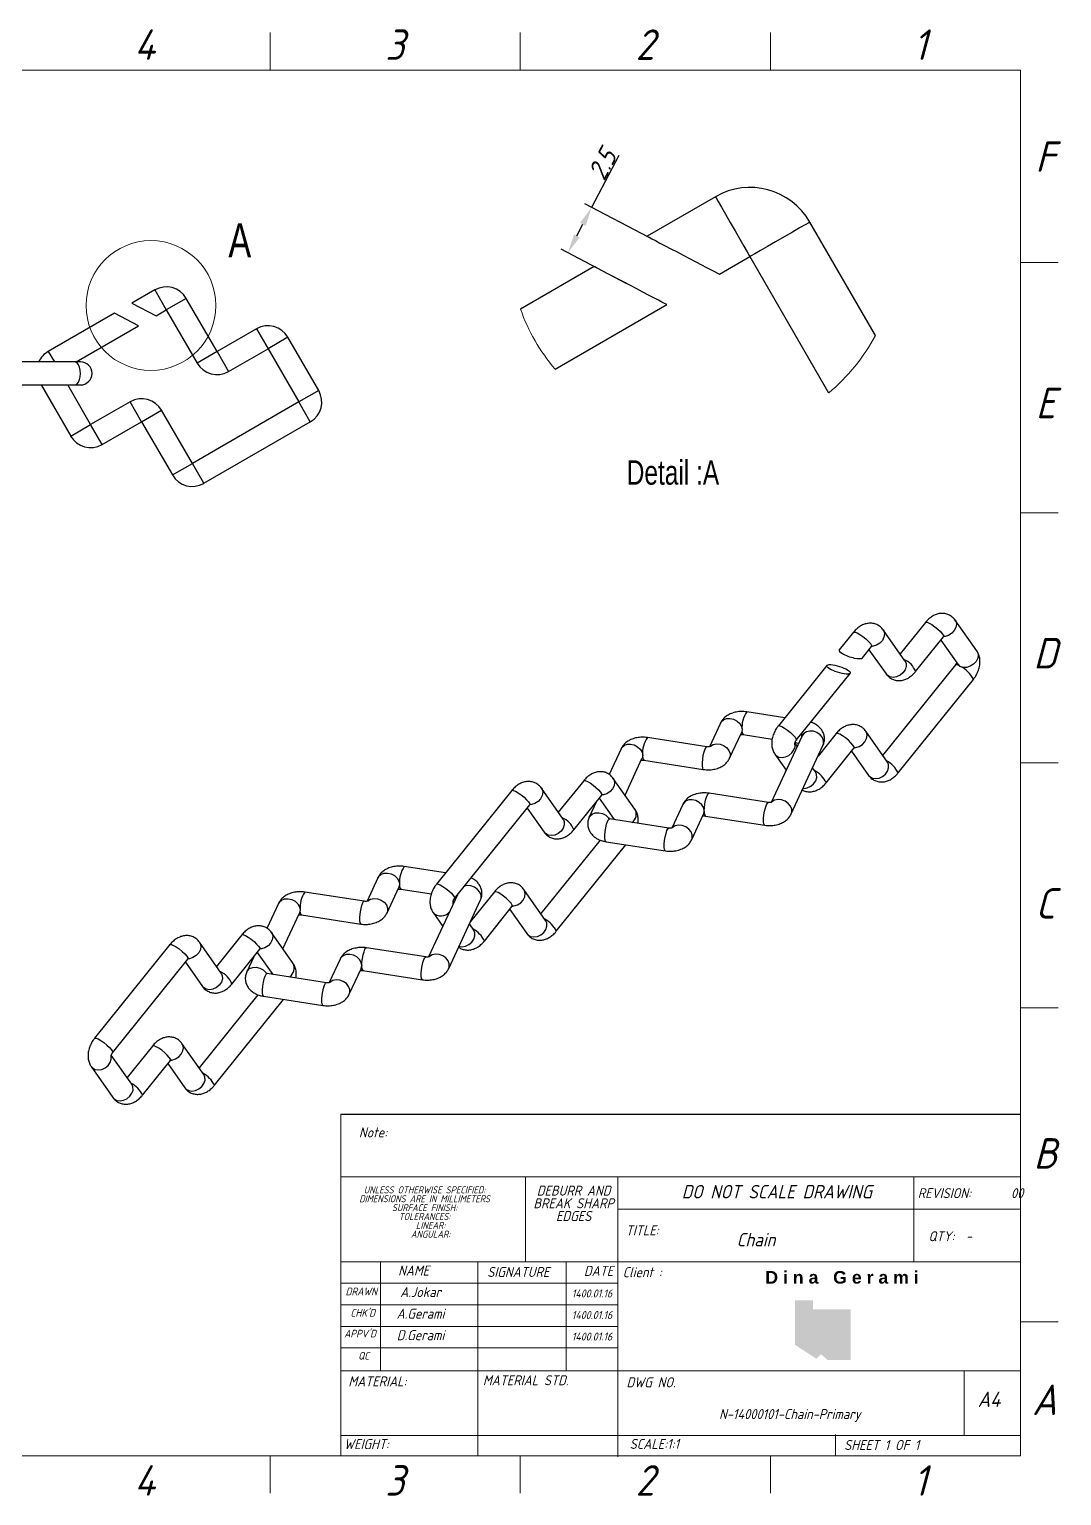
# Model space of a CAD drawing. Header units: millimetres. Extents: x 1442 to 1712, y 284 to 475.
# Drawn here: x 1578 to 1712.4, y 284 to 474.9 of the extents above; entities that cross this region are included whole.
import ezdxf

# ---------------------------------------------------------------- set-up
doc = ezdxf.new("R2010")
doc.units = ezdxf.units.MM
doc.header["$PDSIZE"] = -1
doc.layers.add('title', color=7, linetype='Continuous', lineweight=15)
doc.styles.add('Annotative', font='arial.ttf')
doc.styles.add('Geniso', font='geniso.shx', dxfattribs={"oblique": 15})
doc.styles.add('SLDTEXTSTYLE0', font='TXT', dxfattribs={"width": 0.75})
doc.dimstyles.new('Scale 2b1', dxfattribs={"dimtxt": 2.5, "dimasz": 2.5, "dimexe": 1, "dimexo": 1, "dimgap": 0.1, "dimtad": 1, "dimdec": 0, "dimlfac": 0.5, "dimzin": 0, "dimtxsty": 'Geniso', "dimcen": 2.5, "dimclrd": 1, "dimclre": 1, "dimclrt": 256, "dimadec": 0, "dimazin": 0, "dimtfac": 1, "dimtdec": 0, "dimtmove": 0, "dimatfit": 3, "dimfxl": 1, "dimtzin": 0, "dimlwd": -1, "dimlwe": -1, "dimarcsym": 0})

# ---------------------------------------------------------------- blocks, each defined once
blk = doc.blocks.new('*D17')
at = {"color": 1, "transparency": 16777216}
for p, q in [((1651.26, 451.71), (1654.82, 458.51)), ((1658.67, 447.83), (1650.38, 452.18)), ((1649.32, 447.99), (1650.1, 449.5)), ((1655.83, 441.76), (1647.27, 446.24))]:
    blk.add_line(p, q, dxfattribs=at)
for points in [[(1649.73, 449.69), (1650.47, 449.3), (1651.26, 451.71)], [(1648.95, 448.19), (1649.69, 447.8), (1648.16, 445.78)]]:
    blk.add_solid(points, dxfattribs=at)
at = {"layer": 'Defpoints', "color": 0, "transparency": 16777216}
for p in [(1659.56, 447.37), (1648.16, 445.78), (1656.72, 441.3)]:
    blk.add_point(p, dxfattribs=at)
at = {"transparency": 16777216, "insert": (1652.65, 457.28), "char_height": 2.5, "attachment_point": 5, "rotation": 62.3666, "style": 'Geniso'}
blk.add_mtext('2.5', dxfattribs=at)

msp = doc.modelspace()

# ---------------------------------------------------------------- hatches: boundary and pattern name
at = {"lineweight": 18}
h = msp.add_hatch(color=256, dxfattribs=at)
h.dxf.hatch_style = 1
h.paths.add_polyline_path([(1684.96, 308.22), (1680.05, 308.22), (1680.05, 309.41), (1677.72, 309.41), (1677.72, 303.6), (1680.5, 301.79), (1681.1, 302.39), (1681.96, 301.63), (1684.96, 301.63)])

# ---------------------------------------------------------------- linework, layer by layer
for p, q in [((1609.38, 469.58), (1609.38, 474.47)), ((1641.94, 469.58), (1641.94, 474.47)), ((1674.51, 469.58), (1674.51, 474.47)), ((1446.54, 469.58), (1707.08, 469.58)), ((1707.08, 469.58), (1707.08, 289.16)), ((1707.08, 444.51), (1711.96, 444.51)), ((1707.08, 411.94), (1711.96, 411.94)), ((1711.96, 379.37), (1707.08, 379.37)), ((1707.08, 379.37), (1711.96, 379.37)), ((1707.08, 347.47), (1711.96, 347.47)), ((1618.61, 333.65), (1618.61, 325.49)), ((1618.61, 325.49), (1707.08, 325.49)), ((1618.61, 325.49), (1618.61, 289.16)), ((1642.65, 325.49), (1642.65, 314.43)), ((1654.67, 325.49), (1654.67, 289)), ((1693.17, 314.43), (1693.17, 325.49)), ((1707.08, 321.28), (1654.67, 321.28)), ((1707.08, 314.43), (1618.61, 314.43)), ((1623.76, 314.43), (1623.76, 300.23)), ((1636.44, 314.43), (1636.44, 289.16)), ((1647.93, 314.43), (1647.93, 300.23)), ((1654.67, 289.16), (1654.67, 314.43)), ((1654.67, 311.62), (1618.61, 311.62)), ((1654.67, 308.81), (1618.61, 308.81)), ((1654.67, 306), (1618.61, 306)), ((1707.08, 306.59), (1711.96, 306.59)), ((1654.67, 303.2), (1618.61, 303.2)), ((1625.48, 300.23), (1618.61, 300.23)), ((1625.48, 300.23), (1707.08, 300.23)), ((1699.72, 291.8), (1699.72, 300.23)), ((1618.61, 291.8), (1707.08, 291.8)), ((1682.98, 289.16), (1682.98, 291.93)), ((1707.08, 289.16), (1446.54, 289.16)), ((1609.38, 289.16), (1609.38, 284.28)), ((1641.94, 289.16), (1641.94, 284.28)), ((1674.51, 289.16), (1674.51, 284.28))]:
    msp.add_line(p, q, dxfattribs=at)
at = {"color": 7, "linetype": 'Continuous', "lineweight": 25}
for p, q in [((1667.36, 453.09), (1658.46, 447.95)), ((1688.19, 435.01), (1679.66, 449.79)), ((1667.9, 443), (1671.86, 445.29)), ((1671.86, 445.29), (1682.1, 427.55)), ((1651.59, 443.98), (1641.98, 438.44)), ((1594.38, 440.95), (1591.41, 439.23)), ((1591.41, 439.23), (1594.56, 437.59)), ((1602.48, 432.92), (1598.48, 439.85)), ((1589.12, 437.91), (1580.52, 432.95)), ((1592.27, 436.26), (1589.12, 437.91)), ((1594.56, 437.59), (1595.88, 438.35)), ((1595.88, 438.35), (1599.88, 431.42)), ((1646.48, 430.64), (1661.03, 439.04)), ((1584.15, 431.58), (1592.27, 436.26)), ((1607.62, 435.89), (1602.48, 432.92)), ((1615.72, 427.86), (1611.72, 434.79)), ((1583.96, 431.58), (1570.11, 431.58)), ((1584.71, 431.58), (1583.96, 431.58)), ((1603.98, 430.32), (1609.12, 433.29)), ((1609.12, 433.29), (1613.12, 426.36)), ((1570.11, 428.58), (1583.96, 428.58)), ((1579.58, 428.58), (1583.43, 421.92)), ((1586.02, 423.42), (1583.05, 428.58)), ((1583.96, 428.58), (1584.71, 428.58)), ((1591.17, 426.39), (1586.02, 423.42)), ((1613.12, 426.36), (1599.27, 418.36)), ((1599.27, 418.36), (1595.27, 425.29)), ((1587.52, 420.82), (1592.67, 423.79)), ((1592.67, 423.79), (1596.67, 416.86)), ((1600.77, 415.77), (1614.62, 423.77)), ((1694.71, 397.66), (1691.4, 393.55)), ((1701.38, 393.95), (1698.56, 397.97)), ((1685.35, 396.39), (1683.49, 394.07)), ((1692.02, 392.67), (1689.19, 396.7)), ((1693.41, 391.26), (1697.05, 395.78)), ((1696.72, 395.37), (1698.93, 392.22)), ((1686.51, 393.05), (1687.68, 394.51)), ((1687.35, 394.09), (1689.57, 390.95)), ((1681.87, 392.06), (1675.55, 384.2)), ((1698.6, 392.13), (1689.13, 380.35)), ((1677.89, 382.32), (1684.89, 391.03)), ((1691.14, 378.06), (1700.94, 390.25)), ((1676.39, 385.25), (1671.44, 386.01)), ((1668.02, 384.55), (1666.59, 381.48)), ((1666.23, 381.48), (1658.5, 382.67)), ((1669.2, 379.97), (1670.74, 383.29)), ((1670.98, 383.05), (1674.76, 382.46)), ((1678.64, 382.91), (1674.62, 374.23)), ((1678.02, 381.56), (1677.71, 382)), ((1677.72, 382.01), (1678.19, 381.93)), ((1683.07, 383.19), (1680.72, 380.26)), ((1689.75, 379.48), (1686.92, 383.5)), ((1655.08, 381.21), (1653.53, 377.87)), ((1655.59, 375.19), (1657.8, 379.94)), ((1675.1, 380.5), (1676.56, 378.42)), ((1677.22, 372.72), (1681.36, 381.64)), ((1681.78, 376.78), (1685.41, 381.31)), ((1685.08, 380.9), (1687.29, 377.75)), ((1658.05, 379.71), (1665.77, 378.51)), ((1680.38, 378.2), (1680.01, 378.73)), ((1650.22, 377.05), (1646.91, 372.94)), ((1656.89, 373.34), (1654.07, 377.36)), ((1640.86, 375.78), (1631.06, 363.59)), ((1647.53, 372.06), (1644.7, 376.09)), ((1648.92, 370.65), (1652.56, 375.17)), ((1651.89, 374.34), (1650.94, 372.29)), ((1652.23, 374.76), (1654.18, 371.98)), ((1674.25, 374.22), (1666.53, 375.42)), ((1633.4, 361.71), (1643.2, 373.9)), ((1642.86, 373.49), (1645.08, 370.34)), ((1663.1, 373.96), (1661.68, 370.89)), ((1664.28, 369.38), (1665.82, 372.69)), ((1666.07, 372.45), (1673.79, 371.26)), ((1661.31, 370.88), (1653.59, 372.08)), ((1654.11, 372), (1654.13, 372.05)), ((1652.34, 369.32), (1644.64, 359.74)), ((1646.65, 357.45), (1655.7, 368.71)), ((1653.13, 369.11), (1660.86, 367.92)), ((1632.24, 365.05), (1626.86, 365.89)), ((1623.43, 364.42), (1622.01, 361.36)), ((1624.61, 359.85), (1626.15, 363.16)), ((1626.4, 362.92), (1630.38, 362.31)), ((1645.26, 358.87), (1642.43, 362.89)), ((1610.49, 361.08), (1608.98, 357.83)), ((1621.65, 361.35), (1613.92, 362.54)), ((1633.78, 362.18), (1630.03, 354.11)), ((1632.64, 352.6), (1636.78, 361.52)), ((1633.34, 361.23), (1633.22, 361.39)), ((1633.49, 361.83), (1633.6, 361.81)), ((1638.59, 362.58), (1635.47, 358.71)), ((1611.05, 355.17), (1613.21, 359.82)), ((1613.46, 359.58), (1621.19, 358.38)), ((1630.61, 359.89), (1631.88, 358.09)), ((1637.29, 356.17), (1640.92, 360.7)), ((1640.59, 360.29), (1642.81, 357.14)), ((1612.39, 353.27), (1609.56, 357.3)), ((1635.9, 357.59), (1635.33, 358.4)), ((1596.35, 355.71), (1586.55, 343.52)), ((1603.02, 352), (1600.19, 356.02)), ((1605.71, 356.99), (1602.41, 352.87)), ((1629.67, 354.1), (1621.94, 355.29)), ((1588.89, 341.64), (1598.69, 353.83)), ((1598.36, 353.42), (1600.57, 350.27)), ((1604.41, 350.58), (1608.05, 355.11)), ((1607.26, 354.13), (1606.35, 352.16)), ((1607.72, 354.7), (1609.73, 351.84)), ((1618.51, 353.83), (1617.09, 350.76)), ((1616.73, 350.75), (1609, 351.95)), ((1609.52, 351.87), (1609.6, 352.03)), ((1619.7, 349.25), (1621.23, 352.57)), ((1621.48, 352.33), (1629.21, 351.13)), ((1607.78, 349.19), (1600.14, 339.68)), ((1602.14, 337.39), (1611.14, 348.58)), ((1608.54, 348.99), (1616.27, 347.79)), ((1594.08, 342.51), (1590.77, 338.4)), ((1600.75, 338.8), (1597.92, 342.82)), ((1591.39, 337.52), (1588.72, 341.32)), ((1592.78, 336.11), (1596.42, 340.63)), ((1596.09, 340.22), (1598.3, 337.07)), ((1586.11, 339.82), (1588.93, 335.8))]:
    msp.add_line(p, q, dxfattribs=at)
at = {"color": 8, "linetype": 'Continuous', "lineweight": 25}
for p, q in [((1594.38, 440.95), (1595.88, 438.35)), ((1598.48, 439.85), (1595.88, 438.35)), ((1607.62, 435.89), (1609.12, 433.29)), ((1611.72, 434.79), (1609.12, 433.29)), ((1580.52, 432.95), (1581.32, 431.58)), ((1602.48, 432.92), (1599.88, 431.42)), ((1602.48, 432.92), (1603.98, 430.32)), ((1615.72, 427.86), (1613.12, 426.36)), ((1592.67, 423.79), (1591.17, 426.39)), ((1614.62, 423.77), (1613.12, 426.36)), ((1592.67, 423.79), (1595.27, 425.29)), ((1583.43, 421.92), (1586.02, 423.42)), ((1587.52, 420.82), (1586.02, 423.42)), ((1596.67, 416.86), (1599.27, 418.36)), ((1600.77, 415.77), (1599.27, 418.36))]:
    msp.add_line(p, q, dxfattribs=at)
msp.add_line((1618.61, 333.65), (1707.08, 333.65))
at = {"color": 8, "linetype": 'Continuous', "lineweight": 25, "flags": 128}
for points in [[(1667.36, 453.09), (1667.45, 452.93), (1667.72, 452.47), (1668.14, 451.74), (1668.68, 450.81), (1669.29, 449.75), (1669.93, 448.64), (1670.55, 447.57), (1671.08, 446.64), (1671.5, 445.91), (1671.77, 445.45), (1671.86, 445.29), (1671.86, 445.29)], [(1679.66, 449.79), (1679.5, 449.7), (1679.04, 449.44), (1678.31, 449.02), (1677.38, 448.48), (1676.31, 447.86), (1675.2, 447.22), (1674.14, 446.61), (1673.21, 446.07), (1672.48, 445.65), (1672.02, 445.38), (1671.86, 445.29)], [(1583.96, 428.58), (1584.07, 428.59), (1584.28, 428.71), (1584.46, 428.94), (1584.6, 429.27), (1584.68, 429.65), (1584.71, 430.08), (1584.68, 430.5), (1584.6, 430.89), (1584.46, 431.21), (1584.28, 431.44), (1584.07, 431.56), (1583.96, 431.58)], [(1694.71, 397.66), (1694.74, 397.68), (1694.91, 397.68), (1695.18, 397.57), (1695.53, 397.37), (1695.92, 397.1), (1696.3, 396.78), (1696.64, 396.47), (1696.89, 396.18), (1697.04, 395.94), (1697.06, 395.8), (1697.05, 395.78)], [(1698.55, 397.97), (1698.64, 397.82), (1698.73, 397.43), (1698.67, 397.01), (1698.46, 396.6), (1698.13, 396.24), (1697.71, 395.97), (1697.25, 395.83), (1697.09, 395.82)], [(1685.35, 396.39), (1685.38, 396.41), (1685.54, 396.4), (1685.82, 396.29), (1686.17, 396.09), (1686.55, 395.82), (1686.94, 395.51), (1687.27, 395.19), (1687.53, 394.9), (1687.67, 394.67), (1687.69, 394.52), (1687.68, 394.51)], [(1689.19, 396.7), (1689.28, 396.55), (1689.37, 396.16), (1689.3, 395.73), (1689.1, 395.32), (1688.77, 394.96), (1688.35, 394.7), (1687.89, 394.56), (1687.73, 394.54)], [(1701.38, 393.95), (1701.47, 393.8), (1701.56, 393.41), (1701.5, 392.99), (1701.29, 392.57), (1700.96, 392.21), (1700.54, 391.95), (1700.08, 391.81), (1699.63, 391.81), (1699.24, 391.94)], [(1692.02, 392.67), (1692.17, 392.34), (1692.18, 391.92), (1692.05, 391.5), (1691.77, 391.1), (1691.39, 390.79), (1690.95, 390.59), (1690.49, 390.51), (1690.06, 390.58), (1689.71, 390.78), (1689.57, 390.95)], [(1668.02, 384.55), (1668.1, 384.7), (1668.4, 384.97), (1668.79, 385.13), (1669.26, 385.16), (1669.73, 385.05), (1670.17, 384.82), (1670.52, 384.49), (1670.75, 384.1), (1670.83, 383.69)], [(1675.55, 384.2), (1675.58, 384.22), (1675.75, 384.21), (1676.02, 384.1), (1676.37, 383.9), (1676.76, 383.63), (1677.14, 383.32), (1677.48, 383), (1677.73, 382.71), (1677.88, 382.48), (1677.9, 382.33), (1677.89, 382.32)], [(1666.68, 381.52), (1666.7, 381.53), (1667.05, 381.75), (1667.48, 381.85), (1667.96, 381.81), (1668.42, 381.64), (1668.82, 381.36), (1669.11, 380.99), (1669.27, 380.59), (1669.27, 380.18), (1669.2, 379.97)], [(1675.1, 380.5), (1675.25, 380.33), (1675.6, 380.13), (1676.03, 380.06), (1676.49, 380.14), (1676.93, 380.34), (1677.31, 380.66), (1677.58, 381.05), (1677.72, 381.47), (1677.71, 381.89), (1677.7, 381.91)], [(1678.6, 383.21), (1678.57, 382.94), (1678.56, 382.73)], [(1681.36, 381.64), (1681.43, 381.85), (1681.43, 382.26), (1681.28, 382.66), (1680.98, 383.02), (1680.58, 383.31), (1680.12, 383.48), (1679.65, 383.52), (1679.21, 383.42), (1678.86, 383.2), (1678.64, 382.91)], [(1685.41, 381.31), (1685.42, 381.32), (1685.4, 381.47), (1685.26, 381.7), (1685, 381.99), (1684.67, 382.31), (1684.28, 382.62), (1683.9, 382.89), (1683.55, 383.09), (1683.27, 383.2), (1683.1, 383.21), (1683.07, 383.19)], [(1685.46, 381.34), (1685.62, 381.36), (1686.08, 381.5), (1686.5, 381.76), (1686.83, 382.12), (1687.03, 382.54), (1687.1, 382.96), (1687.01, 383.35), (1686.92, 383.5)], [(1655.08, 381.21), (1655.16, 381.36), (1655.46, 381.63), (1655.86, 381.79), (1656.32, 381.82), (1656.79, 381.71), (1657.23, 381.48), (1657.58, 381.15), (1657.81, 380.76), (1657.89, 380.35)], [(1666.23, 381.48), (1666.21, 381.48), (1666.1, 381.39), (1665.97, 381.14), (1665.85, 380.78), (1665.74, 380.33), (1665.66, 379.84), (1665.62, 379.37), (1665.62, 378.97), (1665.66, 378.67), (1665.74, 378.53), (1665.77, 378.51)], [(1678.76, 376.04), (1678.85, 376.04), (1679.32, 376.11), (1679.76, 376.32), (1680.14, 376.63), (1680.41, 377.02), (1680.55, 377.45), (1680.53, 377.86), (1680.38, 378.2)], [(1687.29, 377.75), (1687.44, 377.59), (1687.79, 377.39), (1688.22, 377.32), (1688.68, 377.39), (1689.12, 377.59), (1689.5, 377.91), (1689.78, 378.3), (1689.91, 378.73), (1689.9, 379.14), (1689.75, 379.48)], [(1650.22, 377.05), (1650.25, 377.08), (1650.42, 377.07), (1650.69, 376.96), (1651.04, 376.76), (1651.43, 376.49), (1651.81, 376.17), (1652.15, 375.86), (1652.4, 375.57), (1652.55, 375.34), (1652.57, 375.19), (1652.56, 375.17)], [(1654.07, 377.37), (1654.15, 377.22), (1654.24, 376.83), (1654.18, 376.4), (1653.97, 375.99), (1653.64, 375.63), (1653.22, 375.36), (1652.77, 375.22), (1652.6, 375.21)], [(1640.86, 375.78), (1640.89, 375.8), (1641.05, 375.79), (1641.33, 375.68), (1641.68, 375.48), (1642.06, 375.21), (1642.45, 374.9), (1642.78, 374.58), (1643.04, 374.29), (1643.18, 374.06), (1643.2, 373.91), (1643.2, 373.9)], [(1644.7, 376.09), (1644.79, 375.94), (1644.88, 375.55), (1644.82, 375.12), (1644.61, 374.71), (1644.28, 374.35), (1643.86, 374.09), (1643.4, 373.95), (1643.24, 373.93)], [(1665.91, 373.1), (1665.83, 373.51), (1665.6, 373.9), (1665.25, 374.23), (1664.82, 374.46), (1664.34, 374.56), (1663.88, 374.54), (1663.48, 374.38), (1663.19, 374.1), (1663.1, 373.96)], [(1665.91, 373.1), (1665.93, 373.54), (1665.99, 374.03), (1666.08, 374.5), (1666.2, 374.92), (1666.33, 375.23), (1666.45, 375.39), (1666.53, 375.42)], [(1673.79, 371.26), (1673.76, 371.27), (1673.68, 371.42), (1673.64, 371.71), (1673.64, 372.12), (1673.68, 372.59), (1673.76, 373.08), (1673.87, 373.53), (1673.99, 373.89), (1674.12, 374.13), (1674.24, 374.22), (1674.25, 374.22)], [(1677.22, 372.72), (1677.29, 372.93), (1677.29, 373.33), (1677.14, 373.74), (1676.84, 374.1), (1676.44, 374.38), (1675.98, 374.56), (1675.51, 374.6), (1675.07, 374.5), (1674.72, 374.28), (1674.7, 374.26)], [(1650.94, 372.29), (1651.02, 372.43), (1651.32, 372.71), (1651.71, 372.87), (1652.18, 372.89), (1652.65, 372.79), (1653.09, 372.56), (1653.44, 372.23), (1653.53, 372.1)], [(1665.82, 372.69), (1665.83, 372.71), (1665.91, 373.1)], [(1647.53, 372.06), (1647.68, 371.73), (1647.69, 371.31), (1647.56, 370.89), (1647.28, 370.5), (1646.91, 370.18), (1646.46, 369.98), (1646, 369.9), (1645.57, 369.97), (1645.22, 370.17), (1645.08, 370.34)], [(1653.13, 369.11), (1653.09, 369.13), (1653.02, 369.28), (1652.97, 369.57), (1652.97, 369.97), (1653.02, 370.44), (1653.09, 370.93), (1653.2, 371.38), (1653.33, 371.75), (1653.45, 371.99), (1653.57, 372.08), (1653.59, 372.08)], [(1660.86, 367.92), (1660.82, 367.93), (1660.74, 368.08), (1660.7, 368.37), (1660.7, 368.78), (1660.74, 369.25), (1660.82, 369.73), (1660.93, 370.18), (1661.05, 370.55), (1661.18, 370.79), (1661.3, 370.88), (1661.31, 370.88)], [(1664.28, 369.38), (1664.35, 369.59), (1664.35, 369.99), (1664.2, 370.4), (1663.9, 370.76), (1663.5, 371.04), (1663.04, 371.21), (1662.57, 371.25), (1662.13, 371.16), (1661.78, 370.94), (1661.76, 370.92)], [(1623.43, 364.42), (1623.52, 364.57), (1623.81, 364.85), (1624.21, 365), (1624.67, 365.03), (1625.15, 364.92), (1625.58, 364.69), (1625.93, 364.37), (1626.16, 363.98), (1626.24, 363.57)], [(1631.06, 363.59), (1631.09, 363.61), (1631.26, 363.6), (1631.53, 363.49), (1631.88, 363.29), (1632.27, 363.02), (1632.65, 362.71), (1632.99, 362.39), (1633.24, 362.1), (1633.39, 361.87), (1633.41, 361.72), (1633.4, 361.71)], [(1636.78, 361.52), (1636.85, 361.73), (1636.85, 362.13), (1636.69, 362.53), (1636.4, 362.9), (1636, 363.18), (1635.54, 363.35), (1635.06, 363.39), (1634.69, 363.32)], [(1640.97, 360.73), (1641.13, 360.75), (1641.59, 360.89), (1642.01, 361.15), (1642.34, 361.51), (1642.54, 361.93), (1642.61, 362.35), (1642.52, 362.74), (1642.43, 362.89)], [(1610.49, 361.08), (1610.58, 361.23), (1610.87, 361.5), (1611.27, 361.66), (1611.73, 361.69), (1612.21, 361.58), (1612.64, 361.35), (1613, 361.03), (1613.22, 360.64), (1613.3, 360.23)], [(1621.65, 361.35), (1621.63, 361.35), (1621.51, 361.26), (1621.38, 361.02), (1621.26, 360.65), (1621.15, 360.2), (1621.08, 359.71), (1621.03, 359.24), (1621.03, 358.84), (1621.08, 358.55), (1621.15, 358.4), (1621.19, 358.38)], [(1622.09, 361.39), (1622.11, 361.41), (1622.46, 361.63), (1622.9, 361.72), (1623.37, 361.68), (1623.84, 361.51), (1624.24, 361.23), (1624.53, 360.87), (1624.68, 360.46), (1624.68, 360.06), (1624.61, 359.85)], [(1633.24, 361.03), (1633.22, 361.28), (1633.21, 361.3)], [(1640.92, 360.7), (1640.93, 360.72), (1640.91, 360.86), (1640.77, 361.09), (1640.51, 361.38), (1640.18, 361.7), (1639.79, 362.01), (1639.41, 362.28), (1639.06, 362.49), (1638.78, 362.6), (1638.62, 362.6), (1638.59, 362.58)], [(1609.56, 357.3), (1609.64, 357.15), (1609.73, 356.76), (1609.67, 356.33), (1609.46, 355.92), (1609.13, 355.56), (1608.72, 355.3), (1608.26, 355.16), (1608.1, 355.14)], [(1633.98, 355.49), (1634.37, 355.43), (1634.83, 355.5), (1635.27, 355.71), (1635.65, 356.02), (1635.92, 356.41), (1636.06, 356.84), (1636.04, 357.25), (1635.9, 357.59)], [(1642.81, 357.14), (1642.95, 356.98), (1643.3, 356.78), (1643.73, 356.71), (1644.19, 356.78), (1644.63, 356.98), (1645.01, 357.3), (1645.29, 357.69), (1645.42, 358.12), (1645.41, 358.53), (1645.26, 358.87)], [(1596.35, 355.71), (1596.38, 355.73), (1596.55, 355.72), (1596.82, 355.61), (1597.17, 355.41), (1597.56, 355.14), (1597.94, 354.83), (1598.28, 354.51), (1598.53, 354.22), (1598.68, 353.99), (1598.7, 353.84), (1598.69, 353.83)], [(1600.19, 356.02), (1600.28, 355.87), (1600.37, 355.48), (1600.31, 355.06), (1600.1, 354.64), (1599.77, 354.28), (1599.35, 354.02), (1598.89, 353.88), (1598.73, 353.86)], [(1605.71, 356.99), (1605.74, 357.01), (1605.91, 357), (1606.19, 356.89), (1606.53, 356.69), (1606.92, 356.42), (1607.3, 356.11), (1607.64, 355.79), (1607.9, 355.5), (1608.04, 355.27), (1608.06, 355.12), (1608.05, 355.11)], [(1621.32, 352.97), (1621.34, 353.42), (1621.4, 353.9), (1621.5, 354.38), (1621.62, 354.79), (1621.74, 355.1), (1621.87, 355.27), (1621.94, 355.29)], [(1621.32, 352.97), (1621.24, 353.38), (1621.02, 353.77), (1620.67, 354.1), (1620.23, 354.33), (1619.75, 354.44), (1619.29, 354.41), (1618.89, 354.25), (1618.6, 353.98), (1618.51, 353.83)], [(1629.21, 351.13), (1629.18, 351.15), (1629.1, 351.3), (1629.06, 351.59), (1629.06, 351.99), (1629.1, 352.46), (1629.18, 352.95), (1629.28, 353.4), (1629.41, 353.77), (1629.53, 354.01), (1629.65, 354.1), (1629.67, 354.1)], [(1632.64, 352.6), (1632.7, 352.8), (1632.7, 353.21), (1632.55, 353.61), (1632.26, 353.98), (1631.86, 354.26), (1631.4, 354.43), (1630.92, 354.47), (1630.48, 354.37), (1630.13, 354.16), (1630.11, 354.14)], [(1603.02, 352), (1603.17, 351.66), (1603.19, 351.25), (1603.05, 350.82), (1602.78, 350.43), (1602.4, 350.11), (1601.95, 349.91), (1601.49, 349.84), (1601.06, 349.91), (1600.72, 350.11), (1600.57, 350.27)], [(1606.35, 352.16), (1606.44, 352.31), (1606.73, 352.58), (1607.13, 352.74), (1607.59, 352.77), (1608.07, 352.66), (1608.5, 352.43), (1608.85, 352.1), (1608.95, 351.97)], [(1608.54, 348.99), (1608.51, 349), (1608.43, 349.15), (1608.39, 349.44), (1608.39, 349.84), (1608.43, 350.32), (1608.51, 350.8), (1608.62, 351.25), (1608.74, 351.62), (1608.87, 351.86), (1608.98, 351.95), (1609, 351.95)], [(1621.23, 352.57), (1621.24, 352.59), (1621.32, 352.97)], [(1616.27, 347.79), (1616.24, 347.8), (1616.16, 347.95), (1616.12, 348.25), (1616.12, 348.65), (1616.16, 349.12), (1616.24, 349.61), (1616.34, 350.06), (1616.47, 350.42), (1616.59, 350.67), (1616.71, 350.76), (1616.73, 350.75)], [(1619.7, 349.25), (1619.77, 349.46), (1619.77, 349.87), (1619.61, 350.27), (1619.32, 350.63), (1618.92, 350.92), (1618.46, 351.09), (1617.98, 351.13), (1617.54, 351.03), (1617.19, 350.81), (1617.17, 350.79)], [(1586.55, 343.52), (1586.58, 343.54), (1586.75, 343.54), (1587.02, 343.43), (1587.37, 343.22), (1587.76, 342.95), (1588.14, 342.64), (1588.48, 342.32), (1588.73, 342.03), (1588.88, 341.8), (1588.9, 341.66), (1588.89, 341.64)], [(1596.42, 340.63), (1596.43, 340.65), (1596.41, 340.79), (1596.26, 341.03), (1596.01, 341.32), (1595.67, 341.63), (1595.29, 341.95), (1594.9, 342.22), (1594.55, 342.42), (1594.28, 342.53), (1594.11, 342.53), (1594.08, 342.51)], [(1596.47, 340.67), (1596.62, 340.68), (1597.08, 340.82), (1597.5, 341.09), (1597.83, 341.45), (1598.04, 341.86), (1598.1, 342.28), (1598.01, 342.67), (1597.92, 342.82)], [(1586.11, 339.82), (1586.25, 339.66), (1586.6, 339.46), (1587.03, 339.39), (1587.49, 339.46), (1587.93, 339.66), (1588.31, 339.98), (1588.59, 340.37), (1588.72, 340.8), (1588.71, 341.21), (1588.7, 341.24)], [(1598.3, 337.07), (1598.44, 336.91), (1598.79, 336.71), (1599.22, 336.64), (1599.68, 336.71), (1600.13, 336.92), (1600.51, 337.23), (1600.78, 337.62), (1600.92, 338.05), (1600.9, 338.46), (1600.75, 338.8)], [(1588.93, 335.8), (1589.08, 335.63), (1589.43, 335.43), (1589.86, 335.36), (1590.32, 335.44), (1590.76, 335.64), (1591.14, 335.96), (1591.41, 336.35), (1591.55, 336.77), (1591.54, 337.19), (1591.39, 337.52)]]:
    msp.add_lwpolyline(points, dxfattribs=at)
at = {"color": 7, "linetype": 'Continuous', "lineweight": 25, "flags": 128}
for points in [[(1658.46, 447.95), (1658.53, 447.91), (1658.74, 447.8), (1659.09, 447.62), (1659.56, 447.37), (1660.14, 447.06), (1660.82, 446.71), (1661.56, 446.32), (1662.36, 445.9), (1663.18, 445.48), (1664, 445.05), (1664.79, 444.63), (1665.54, 444.24), (1666.21, 443.89), (1666.79, 443.58), (1667.26, 443.34), (1667.61, 443.15), (1667.82, 443.04), (1667.9, 443)], [(1661.03, 439.04), (1660.96, 439.08), (1660.75, 439.19), (1660.4, 439.37), (1659.93, 439.62), (1659.34, 439.92), (1658.67, 440.28), (1657.93, 440.67), (1657.13, 441.08), (1656.31, 441.51), (1655.49, 441.94), (1654.7, 442.36), (1653.95, 442.75), (1653.28, 443.1), (1652.7, 443.4), (1652.22, 443.65), (1651.88, 443.83), (1651.66, 443.95), (1651.59, 443.98)], [(1699.24, 391.94), (1698.94, 392.21), (1698.93, 392.22)], [(1670.83, 383.69), (1670.75, 383.31), (1670.74, 383.29)], [(1657.89, 380.35), (1657.81, 379.97), (1657.8, 379.94)], [(1626.24, 363.57), (1626.16, 363.18), (1626.15, 363.16)], [(1613.3, 360.23), (1613.22, 359.84), (1613.21, 359.82)]]:
    msp.add_lwpolyline(points, dxfattribs=at)
at = {"color": 7, "linetype": 'Continuous', "lineweight": 18}
msp.add_circle((1593.88, 438.92), 8.45, dxfattribs=at)
at = {"color": 7, "linetype": 'Continuous', "lineweight": 25}
for centre, radius, start, end in [((1671.86, 445.29), 9, 30, 120), ((1595.88, 438.35), 3, 30, 120), ((1609.12, 433.29), 3, 30, 120), ((1582.02, 430.35), 3, 120, 155.8193), ((1584.71, 430.08), 1.5, 270, 90), ((1602.48, 432.92), 3, 210, 300), ((1613.12, 426.36), 3, 300, 30), ((1592.67, 423.79), 3, 30, 120), ((1586.02, 423.42), 3, 210, 300), ((1599.27, 418.36), 3, 210, 300), ((1697.78, 388.78), 3.48, 24.9252, 65.2458), ((1674.29, 384.01), 3.48, 144.9309, 185.244), ((1661.35, 380.67), 3.48, 144.9309, 185.244), ((1629.71, 363.89), 3.48, 144.9309, 185.244), ((1616.77, 360.54), 3.48, 144.9309, 185.244)]:
    msp.add_arc(centre, radius, start, end, dxfattribs=at)
at = {"color": 7, "linetype": 'Continuous', "lineweight": 18}
for start, end in [(199.78, 220.2199), (309.8646, 331.7472)]:
    msp.add_arc((1665.85, 447.02), 25.36, start, end, dxfattribs=at)
at = {"color": 8, "linetype": 'Continuous', "lineweight": 25}
for centre, radius, start, end in [((1690.87, 390.34), 2.7, 19.8835, 67.477), ((1698.75, 391.44), 0.701, 45.5167, 102.1409), ((1671.51, 383.52), 0.701, 165.5184, 222.1269), ((1658.57, 380.18), 0.701, 165.5184, 222.1269), ((1678.72, 375.37), 3.37, 24.8456, 62.5065), ((1688.08, 376.64), 3.37, 24.8456, 62.5065), ((1655.74, 372.71), 1.32, 305.1111, 28.7351), ((1666.59, 372.92), 0.701, 165.5184, 222.1269), ((1646.39, 369.73), 2.7, 19.8835, 67.477), ((1626.92, 363.39), 0.701, 165.5184, 222.1269), ((1613.98, 360.05), 0.701, 165.5184, 222.1269), ((1631.64, 360.88), 1.43, 223.7723, 321.0772), ((1643.59, 356.04), 3.37, 24.8456, 62.5065), ((1634.23, 354.76), 3.37, 24.8456, 62.5065), ((1611.18, 352.64), 1.36, 302.6441, 27.6082), ((1601.88, 349.66), 2.7, 19.8835, 67.477), ((1622, 352.8), 0.701, 165.5184, 222.1269), ((1599.08, 335.97), 3.37, 24.8456, 62.5065), ((1589.72, 334.69), 3.37, 24.8456, 62.5065)]:
    msp.add_arc(centre, radius, start, end, dxfattribs=at)
at = {"color": 7, "linetype": 'Continuous', "lineweight": 25}
for start_param, end_param in [(3.042448, 3.981281), (3.981281, 6.18404)]:
    msp.add_ellipse((1685, 393.56), major_axis=(1.53, -0.48), ratio=0.252056, start_param=start_param, end_param=end_param, dxfattribs=at)
msp.add_ellipse((1683.38, 391.55), major_axis=(1.53, -0.48), ratio=0.252056, dxfattribs=at)
for points, knots in [([(1689.19, 396.7), (1689.08, 396.83), (1688.85, 397.12), (1688.38, 397.4), (1687.87, 397.55), (1687.36, 397.57), (1686.86, 397.48), (1686.37, 397.28), (1685.89, 396.96), (1685.56, 396.64), (1685.39, 396.43), (1685.35, 396.39)], [0, 0, 0, 0, 0.118688, 0.243181, 0.359946, 0.472287, 0.58483, 0.701948, 0.827049, 0.9602, 1, 1, 1, 1]), ([(1698.56, 397.97), (1698.44, 398.11), (1698.21, 398.39), (1697.74, 398.68), (1697.23, 398.83), (1696.72, 398.85), (1696.22, 398.76), (1695.73, 398.55), (1695.26, 398.24), (1694.92, 397.92), (1694.75, 397.71), (1694.71, 397.66)], [0, 0, 0, 0, 0.118688, 0.243181, 0.359946, 0.472287, 0.58483, 0.701948, 0.827049, 0.9602, 1, 1, 1, 1]), ([(1697.05, 395.78), (1697.05, 395.79), (1697.07, 395.82), (1697.12, 395.86), (1697.16, 395.89), (1697.16, 395.89), (1697.16, 395.89)], [0, 0, 0, 0, 0.0252188, 0.3782351, 0.7396359, 1, 1, 1, 1]), ([(1687.68, 394.51), (1687.69, 394.51), (1687.71, 394.54), (1687.75, 394.58), (1687.79, 394.62), (1687.79, 394.62), (1687.79, 394.61)], [0, 0, 0, 0, 0.025219, 0.378235, 0.739636, 1, 1, 1, 1]), ([(1700.94, 390.25), (1701.01, 390.35), (1701.22, 390.62), (1701.49, 391.13), (1701.72, 391.76), (1701.82, 392.39), (1701.78, 392.99), (1701.65, 393.51), (1701.47, 393.81), (1701.38, 393.95)], [0, 0, 0, 0, 0.092261, 0.251595, 0.414192, 0.583283, 0.731699, 0.871032, 1, 1, 1, 1]), ([(1698.76, 392.4), (1698.74, 392.37), (1698.72, 392.31), (1698.66, 392.21), (1698.62, 392.16), (1698.6, 392.13)], [0, 0, 0, 0, 0.311286, 0.662823, 1, 1, 1, 1]), ([(1689.57, 390.95), (1689.68, 390.81), (1689.91, 390.53), (1690.38, 390.24), (1690.89, 390.09), (1691.4, 390.07), (1691.9, 390.16), (1692.39, 390.37), (1692.86, 390.68), (1693.2, 391), (1693.37, 391.21), (1693.41, 391.26)], [0, 0, 0, 0, 0.118688, 0.243181, 0.359946, 0.472287, 0.58483, 0.701948, 0.827049, 0.9602, 1, 1, 1, 1]), ([(1671.44, 386.01), (1671.32, 386.03), (1670.98, 386.07), (1670.4, 386.06), (1669.74, 385.93), (1669.15, 385.7), (1668.65, 385.38), (1668.26, 385), (1668.1, 384.7), (1668.02, 384.55)], [0, 0, 0, 0, 0.092256, 0.251592, 0.414192, 0.583288, 0.731704, 0.871032, 1, 1, 1, 1]), ([(1675.55, 384.2), (1675.47, 384.1), (1675.26, 383.82), (1674.99, 383.32), (1674.77, 382.69), (1674.67, 382.05), (1674.7, 381.46), (1674.84, 380.94), (1675.02, 380.64), (1675.1, 380.5)], [0, 0, 0, 0, 0.0922606, 0.2515949, 0.4141923, 0.5832825, 0.7316993, 0.8710323, 1, 1, 1, 1]), ([(1681.36, 381.64), (1681.43, 381.81), (1681.55, 382.15), (1681.57, 382.7), (1681.44, 383.22), (1681.21, 383.67), (1680.87, 384.06), (1680.45, 384.37), (1680.08, 384.58), (1679.83, 384.65), (1679.77, 384.66)], [0, 0, 0, 0, 0.136984, 0.280649, 0.415393, 0.545032, 0.674906, 0.810062, 0.954435, 1, 1, 1, 1]), ([(1686.92, 383.5), (1686.81, 383.64), (1686.58, 383.92), (1686.11, 384.2), (1685.6, 384.36), (1685.09, 384.38), (1684.59, 384.28), (1684.1, 384.08), (1683.62, 383.76), (1683.29, 383.45), (1683.11, 383.24), (1683.07, 383.19)], [0, 0, 0, 0, 0.118688, 0.243181, 0.359946, 0.472287, 0.58483, 0.701948, 0.827049, 0.9602, 1, 1, 1, 1]), ([(1658.5, 382.67), (1658.38, 382.69), (1658.04, 382.73), (1657.46, 382.71), (1656.8, 382.59), (1656.21, 382.36), (1655.71, 382.04), (1655.33, 381.66), (1655.16, 381.35), (1655.08, 381.21)], [0, 0, 0, 0, 0.092256, 0.251592, 0.414192, 0.583288, 0.731704, 0.871032, 1, 1, 1, 1]), ([(1670.67, 383.05), (1670.7, 383.05), (1670.77, 383.06), (1670.88, 383.06), (1670.95, 383.05), (1670.99, 383.05)], [0, 0, 0, 0, 0.311274, 0.662817, 1, 1, 1, 1]), ([(1677.69, 381.89), (1677.69, 381.89), (1677.69, 381.9), (1677.7, 381.95), (1677.72, 382.04), (1677.77, 382.13), (1677.82, 382.24), (1677.87, 382.29), (1677.89, 382.32)], [0, 0, 0, 0, 0.160016, 0.336401, 0.499444, 0.664325, 0.836055, 1, 1, 1, 1]), ([(1665.77, 378.51), (1665.9, 378.5), (1666.24, 378.45), (1666.81, 378.47), (1667.47, 378.59), (1668.07, 378.82), (1668.57, 379.15), (1668.95, 379.52), (1669.12, 379.83), (1669.2, 379.97)], [0, 0, 0, 0, 0.0922564, 0.251592, 0.4141916, 0.5832878, 0.7317036, 0.8710319, 1, 1, 1, 1]), ([(1666.7, 381.52), (1666.7, 381.52), (1666.7, 381.51), (1666.64, 381.49), (1666.56, 381.48), (1666.45, 381.46), (1666.33, 381.46), (1666.26, 381.47), (1666.23, 381.48)], [0, 0, 0, 0, 0.159806, 0.336057, 0.498983, 0.663757, 0.835384, 1, 1, 1, 1]), ([(1685.41, 381.31), (1685.42, 381.31), (1685.44, 381.34), (1685.48, 381.39), (1685.52, 381.42), (1685.52, 381.42), (1685.52, 381.42)], [0, 0, 0, 0, 0.023729, 0.377285, 0.739238, 1, 1, 1, 1]), ([(1654.07, 377.36), (1653.95, 377.5), (1653.72, 377.78), (1653.25, 378.07), (1652.75, 378.22), (1652.23, 378.24), (1651.73, 378.15), (1651.24, 377.94), (1650.77, 377.63), (1650.43, 377.31), (1650.26, 377.1), (1650.22, 377.05)], [0, 0, 0, 0, 0.118688, 0.243181, 0.359946, 0.472287, 0.58483, 0.701948, 0.827049, 0.9602, 1, 1, 1, 1]), ([(1657.73, 379.71), (1657.76, 379.71), (1657.83, 379.72), (1657.94, 379.72), (1658.01, 379.71), (1658.05, 379.71)], [0, 0, 0, 0, 0.311274, 0.662817, 1, 1, 1, 1]), ([(1687.29, 377.75), (1687.41, 377.61), (1687.64, 377.33), (1688.11, 377.05), (1688.62, 376.89), (1689.13, 376.87), (1689.63, 376.97), (1690.12, 377.17), (1690.59, 377.49), (1690.93, 377.8), (1691.1, 378.01), (1691.14, 378.06)], [0, 0, 0, 0, 0.118688, 0.243181, 0.359946, 0.472287, 0.58483, 0.701948, 0.827049, 0.9602, 1, 1, 1, 1]), ([(1644.7, 376.09), (1644.59, 376.22), (1644.36, 376.51), (1643.89, 376.79), (1643.38, 376.94), (1642.87, 376.96), (1642.37, 376.87), (1641.88, 376.67), (1641.41, 376.35), (1641.07, 376.03), (1640.9, 375.82), (1640.86, 375.78)], [0, 0, 0, 0, 0.118688, 0.243181, 0.359946, 0.472287, 0.58483, 0.701948, 0.827049, 0.9602, 1, 1, 1, 1]), ([(1678.67, 375.84), (1678.7, 375.82), (1678.88, 375.71), (1679.26, 375.62), (1679.76, 375.59), (1680.26, 375.69), (1680.75, 375.89), (1681.23, 376.21), (1681.56, 376.53), (1681.74, 376.74), (1681.78, 376.78)], [0, 0, 0, 0, 0.030462, 0.180046, 0.323964, 0.468139, 0.618175, 0.778437, 0.949014, 1, 1, 1, 1]), ([(1652.56, 375.17), (1652.56, 375.18), (1652.59, 375.21), (1652.63, 375.25), (1652.67, 375.28), (1652.67, 375.28), (1652.67, 375.28)], [0, 0, 0, 0, 0.025219, 0.378235, 0.739636, 1, 1, 1, 1]), ([(1666.53, 375.42), (1666.4, 375.43), (1666.06, 375.48), (1665.48, 375.46), (1664.83, 375.34), (1664.23, 375.11), (1663.73, 374.78), (1663.35, 374.4), (1663.18, 374.1), (1663.1, 373.96)], [0, 0, 0, 0, 0.092256, 0.251592, 0.414192, 0.583288, 0.731704, 0.871032, 1, 1, 1, 1]), ([(1674.72, 374.26), (1674.72, 374.26), (1674.72, 374.26), (1674.66, 374.24), (1674.58, 374.22), (1674.47, 374.21), (1674.35, 374.21), (1674.29, 374.22), (1674.25, 374.22)], [0, 0, 0, 0, 0.159929, 0.336316, 0.499368, 0.664269, 0.836028, 1, 1, 1, 1]), ([(1643.2, 373.9), (1643.2, 373.9), (1643.22, 373.93), (1643.26, 373.97), (1643.3, 374.01), (1643.3, 374.01), (1643.3, 374.01)], [0, 0, 0, 0, 0.025219, 0.378235, 0.739636, 1, 1, 1, 1]), ([(1657.26, 371.51), (1657.28, 371.61), (1657.33, 371.9), (1657.29, 372.38), (1657.16, 372.9), (1656.98, 373.2), (1656.89, 373.34)], [0, 0, 0, 0, 0.15603, 0.456616, 0.738804, 1, 1, 1, 1]), ([(1665.75, 372.45), (1665.79, 372.46), (1665.85, 372.47), (1665.97, 372.47), (1666.03, 372.46), (1666.07, 372.45)], [0, 0, 0, 0, 0.311766, 0.663865, 1, 1, 1, 1]), ([(1673.79, 371.26), (1673.92, 371.24), (1674.26, 371.2), (1674.84, 371.22), (1675.49, 371.34), (1676.09, 371.57), (1676.59, 371.89), (1676.97, 372.27), (1677.14, 372.58), (1677.22, 372.72)], [0, 0, 0, 0, 0.092256, 0.251592, 0.414192, 0.583288, 0.731704, 0.871032, 1, 1, 1, 1]), ([(1645.08, 370.34), (1645.19, 370.2), (1645.42, 369.92), (1645.89, 369.63), (1646.4, 369.48), (1646.91, 369.46), (1647.41, 369.56), (1647.9, 369.76), (1648.37, 370.07), (1648.71, 370.39), (1648.88, 370.6), (1648.92, 370.65)], [0, 0, 0, 0, 0.118688, 0.243181, 0.359946, 0.472287, 0.58483, 0.701948, 0.827049, 0.9602, 1, 1, 1, 1]), ([(1650.94, 372.29), (1650.87, 372.12), (1650.74, 371.78), (1650.73, 371.23), (1650.85, 370.71), (1651.09, 370.26), (1651.43, 369.87), (1651.85, 369.55), (1652.36, 369.3), (1652.8, 369.17), (1653.07, 369.12), (1653.13, 369.11)], [0, 0, 0, 0, 0.118699, 0.243187, 0.359945, 0.47228, 0.584817, 0.701933, 0.827034, 0.960189, 1, 1, 1, 1]), ([(1653.59, 372.08), (1653.58, 372.08), (1653.54, 372.08), (1653.49, 372.1), (1653.44, 372.12), (1653.44, 372.12), (1653.44, 372.12)], [0, 0, 0, 0, 0.025227, 0.378219, 0.739558, 1, 1, 1, 1]), ([(1661.78, 370.92), (1661.78, 370.92), (1661.78, 370.92), (1661.72, 370.9), (1661.64, 370.88), (1661.53, 370.87), (1661.42, 370.87), (1661.35, 370.88), (1661.31, 370.88)], [0, 0, 0, 0, 0.1599289, 0.336316, 0.4993684, 0.6642687, 0.8360283, 1, 1, 1, 1]), ([(1660.86, 367.92), (1660.98, 367.9), (1661.32, 367.86), (1661.9, 367.87), (1662.55, 368), (1663.15, 368.23), (1663.65, 368.55), (1664.03, 368.93), (1664.2, 369.23), (1664.28, 369.38)], [0, 0, 0, 0, 0.092256, 0.251592, 0.414192, 0.583288, 0.731704, 0.871032, 1, 1, 1, 1]), ([(1626.86, 365.89), (1626.73, 365.9), (1626.39, 365.95), (1625.82, 365.93), (1625.16, 365.81), (1624.56, 365.58), (1624.07, 365.25), (1623.68, 364.87), (1623.51, 364.57), (1623.43, 364.42)], [0, 0, 0, 0, 0.092256, 0.251592, 0.414192, 0.583288, 0.731704, 0.871032, 1, 1, 1, 1]), ([(1626.09, 362.92), (1626.12, 362.93), (1626.18, 362.93), (1626.3, 362.93), (1626.37, 362.93), (1626.4, 362.92)], [0, 0, 0, 0, 0.311274, 0.662817, 1, 1, 1, 1]), ([(1631.06, 363.59), (1630.98, 363.49), (1630.78, 363.21), (1630.5, 362.71), (1630.28, 362.08), (1630.18, 361.44), (1630.21, 360.85), (1630.35, 360.33), (1630.53, 360.03), (1630.61, 359.89)], [0, 0, 0, 0, 0.092261, 0.251595, 0.414192, 0.583283, 0.731699, 0.871032, 1, 1, 1, 1]), ([(1636.78, 361.52), (1636.84, 361.68), (1636.97, 362.02), (1636.98, 362.57), (1636.86, 363.09), (1636.62, 363.54), (1636.29, 363.93), (1635.93, 364.22), (1635.66, 364.34), (1635.55, 364.39)], [0, 0, 0, 0, 0.152217, 0.311856, 0.461583, 0.605638, 0.749953, 0.900138, 1, 1, 1, 1]), ([(1642.43, 362.89), (1642.32, 363.03), (1642.09, 363.31), (1641.62, 363.6), (1641.11, 363.75), (1640.6, 363.77), (1640.1, 363.67), (1639.61, 363.47), (1639.14, 363.16), (1638.8, 362.84), (1638.63, 362.63), (1638.59, 362.58)], [0, 0, 0, 0, 0.118688, 0.243181, 0.359946, 0.472287, 0.58483, 0.701948, 0.827049, 0.9602, 1, 1, 1, 1]), ([(1613.92, 362.54), (1613.79, 362.56), (1613.45, 362.6), (1612.88, 362.59), (1612.22, 362.46), (1611.62, 362.23), (1611.13, 361.91), (1610.74, 361.53), (1610.57, 361.23), (1610.49, 361.08)], [0, 0, 0, 0, 0.092256, 0.251592, 0.414192, 0.583288, 0.731704, 0.871032, 1, 1, 1, 1]), ([(1622.11, 361.39), (1622.11, 361.39), (1622.11, 361.39), (1622.06, 361.37), (1621.97, 361.35), (1621.86, 361.34), (1621.75, 361.34), (1621.68, 361.35), (1621.64, 361.35)], [0, 0, 0, 0, 0.159806, 0.336057, 0.498983, 0.663757, 0.835384, 1, 1, 1, 1]), ([(1633.2, 361.28), (1633.2, 361.28), (1633.2, 361.29), (1633.21, 361.34), (1633.23, 361.43), (1633.28, 361.53), (1633.34, 361.63), (1633.38, 361.68), (1633.4, 361.71)], [0, 0, 0, 0, 0.160016, 0.336401, 0.499444, 0.664325, 0.836055, 1, 1, 1, 1]), ([(1613.15, 359.58), (1613.18, 359.58), (1613.24, 359.59), (1613.36, 359.59), (1613.43, 359.58), (1613.46, 359.58)], [0, 0, 0, 0, 0.311274, 0.662817, 1, 1, 1, 1]), ([(1621.19, 358.38), (1621.31, 358.37), (1621.65, 358.33), (1622.23, 358.34), (1622.89, 358.47), (1623.48, 358.7), (1623.98, 359.02), (1624.37, 359.4), (1624.53, 359.7), (1624.61, 359.85)], [0, 0, 0, 0, 0.092256, 0.251592, 0.414192, 0.583288, 0.731704, 0.871032, 1, 1, 1, 1]), ([(1640.93, 360.7), (1640.93, 360.7), (1640.95, 360.74), (1640.99, 360.78), (1641.03, 360.81), (1641.03, 360.81), (1641.03, 360.81)], [0, 0, 0, 0, 0.023729, 0.377285, 0.739238, 1, 1, 1, 1]), ([(1609.56, 357.3), (1609.45, 357.44), (1609.22, 357.72), (1608.75, 358), (1608.24, 358.15), (1607.73, 358.17), (1607.22, 358.08), (1606.74, 357.88), (1606.26, 357.56), (1605.93, 357.24), (1605.75, 357.04), (1605.71, 356.99)], [0, 0, 0, 0, 0.118688, 0.243181, 0.359946, 0.472287, 0.58483, 0.701948, 0.827049, 0.9602, 1, 1, 1, 1]), ([(1642.81, 357.14), (1642.92, 357), (1643.15, 356.72), (1643.62, 356.44), (1644.13, 356.28), (1644.64, 356.26), (1645.14, 356.36), (1645.63, 356.56), (1646.1, 356.88), (1646.44, 357.2), (1646.61, 357.4), (1646.65, 357.45)], [0, 0, 0, 0, 0.118688, 0.243181, 0.359946, 0.472287, 0.58483, 0.701948, 0.827049, 0.9602, 1, 1, 1, 1]), ([(1600.19, 356.02), (1600.08, 356.16), (1599.85, 356.44), (1599.38, 356.72), (1598.87, 356.88), (1598.36, 356.9), (1597.86, 356.8), (1597.37, 356.6), (1596.9, 356.28), (1596.56, 355.97), (1596.39, 355.76), (1596.35, 355.71)], [0, 0, 0, 0, 0.118688, 0.243181, 0.359946, 0.472287, 0.58483, 0.701948, 0.827049, 0.9602, 1, 1, 1, 1]), ([(1608.05, 355.11), (1608.05, 355.11), (1608.08, 355.14), (1608.12, 355.18), (1608.16, 355.22), (1608.16, 355.22), (1608.16, 355.22)], [0, 0, 0, 0, 0.025219, 0.378235, 0.739636, 1, 1, 1, 1]), ([(1621.94, 355.29), (1621.82, 355.31), (1621.47, 355.35), (1620.9, 355.33), (1620.24, 355.21), (1619.64, 354.98), (1619.15, 354.66), (1618.76, 354.28), (1618.59, 353.97), (1618.51, 353.83)], [0, 0, 0, 0, 0.092256, 0.251592, 0.414192, 0.583288, 0.731704, 0.871032, 1, 1, 1, 1]), ([(1633.93, 355.39), (1634.04, 355.31), (1634.3, 355.14), (1634.76, 355.01), (1635.27, 354.99), (1635.78, 355.08), (1636.26, 355.29), (1636.74, 355.6), (1637.07, 355.92), (1637.25, 356.13), (1637.29, 356.17)], [0, 0, 0, 0, 0.105525, 0.243528, 0.376303, 0.509316, 0.647736, 0.795591, 0.952961, 1, 1, 1, 1]), ([(1598.69, 353.83), (1598.69, 353.83), (1598.71, 353.86), (1598.76, 353.91), (1598.8, 353.94), (1598.8, 353.94), (1598.8, 353.94)], [0, 0, 0, 0, 0.025219, 0.378235, 0.739636, 1, 1, 1, 1]), ([(1612.74, 351.37), (1612.77, 351.5), (1612.82, 351.81), (1612.78, 352.31), (1612.65, 352.83), (1612.47, 353.13), (1612.39, 353.27)], [0, 0, 0, 0, 0.185296, 0.475458, 0.747861, 1, 1, 1, 1]), ([(1630.14, 354.14), (1630.13, 354.14), (1630.13, 354.13), (1630.08, 354.11), (1629.99, 354.1), (1629.89, 354.08), (1629.77, 354.08), (1629.7, 354.09), (1629.67, 354.1)], [0, 0, 0, 0, 0.159929, 0.336316, 0.499368, 0.664269, 0.836028, 1, 1, 1, 1]), ([(1606.35, 352.16), (1606.29, 351.99), (1606.16, 351.65), (1606.15, 351.11), (1606.27, 350.59), (1606.51, 350.13), (1606.84, 349.75), (1607.26, 349.43), (1607.77, 349.17), (1608.21, 349.04), (1608.48, 349), (1608.54, 348.99)], [0, 0, 0, 0, 0.1186993, 0.243187, 0.3599449, 0.4722799, 0.5848174, 0.7019329, 0.8270343, 0.9601893, 1, 1, 1, 1]), ([(1609, 351.95), (1609, 351.95), (1608.96, 351.96), (1608.9, 351.97), (1608.85, 351.99), (1608.85, 351.99), (1608.85, 351.99)], [0, 0, 0, 0, 0.0252272, 0.3782188, 0.7395579, 1, 1, 1, 1]), ([(1621.17, 352.33), (1621.2, 352.33), (1621.27, 352.34), (1621.38, 352.34), (1621.45, 352.33), (1621.48, 352.33)], [0, 0, 0, 0, 0.311766, 0.663865, 1, 1, 1, 1]), ([(1629.21, 351.13), (1629.33, 351.12), (1629.68, 351.07), (1630.25, 351.09), (1630.91, 351.21), (1631.5, 351.44), (1632, 351.77), (1632.39, 352.15), (1632.56, 352.45), (1632.64, 352.6)], [0, 0, 0, 0, 0.092256, 0.251592, 0.414192, 0.583288, 0.731704, 0.871032, 1, 1, 1, 1]), ([(1600.57, 350.27), (1600.68, 350.13), (1600.91, 349.85), (1601.38, 349.57), (1601.89, 349.41), (1602.4, 349.39), (1602.9, 349.49), (1603.39, 349.69), (1603.86, 350.01), (1604.2, 350.32), (1604.37, 350.53), (1604.41, 350.58)], [0, 0, 0, 0, 0.118688, 0.243181, 0.359946, 0.472287, 0.58483, 0.701948, 0.827049, 0.9602, 1, 1, 1, 1]), ([(1617.2, 350.8), (1617.2, 350.79), (1617.19, 350.79), (1617.14, 350.77), (1617.05, 350.75), (1616.95, 350.74), (1616.83, 350.74), (1616.76, 350.75), (1616.73, 350.76)], [0, 0, 0, 0, 0.159929, 0.336316, 0.499368, 0.664269, 0.836028, 1, 1, 1, 1]), ([(1616.27, 347.79), (1616.39, 347.77), (1616.74, 347.73), (1617.31, 347.75), (1617.97, 347.87), (1618.57, 348.1), (1619.06, 348.42), (1619.45, 348.8), (1619.62, 349.11), (1619.7, 349.25)], [0, 0, 0, 0, 0.092256, 0.251592, 0.414192, 0.583288, 0.731704, 0.871032, 1, 1, 1, 1]), ([(1597.92, 342.82), (1597.81, 342.96), (1597.58, 343.24), (1597.11, 343.53), (1596.6, 343.68), (1596.09, 343.7), (1595.59, 343.61), (1595.1, 343.4), (1594.63, 343.09), (1594.29, 342.77), (1594.12, 342.56), (1594.08, 342.51)], [0, 0, 0, 0, 0.118688, 0.243181, 0.359946, 0.472287, 0.58483, 0.701948, 0.827049, 0.9602, 1, 1, 1, 1]), ([(1586.55, 343.52), (1586.48, 343.42), (1586.27, 343.15), (1585.99, 342.64), (1585.77, 342.01), (1585.67, 341.38), (1585.7, 340.79), (1585.84, 340.26), (1586.02, 339.96), (1586.11, 339.82)], [0, 0, 0, 0, 0.092261, 0.251595, 0.414192, 0.583283, 0.731699, 0.871032, 1, 1, 1, 1]), ([(1588.69, 341.22), (1588.69, 341.22), (1588.69, 341.22), (1588.7, 341.28), (1588.73, 341.36), (1588.77, 341.46), (1588.83, 341.56), (1588.87, 341.61), (1588.89, 341.64)], [0, 0, 0, 0, 0.160016, 0.336401, 0.499444, 0.664325, 0.836055, 1, 1, 1, 1]), ([(1596.42, 340.63), (1596.42, 340.64), (1596.44, 340.67), (1596.49, 340.71), (1596.53, 340.74), (1596.52, 340.74), (1596.52, 340.74)], [0, 0, 0, 0, 0.023729, 0.377285, 0.739238, 1, 1, 1, 1]), ([(1588.93, 335.8), (1589.05, 335.66), (1589.28, 335.38), (1589.75, 335.09), (1590.25, 334.94), (1590.77, 334.92), (1591.27, 335.01), (1591.76, 335.22), (1592.23, 335.53), (1592.57, 335.85), (1592.74, 336.06), (1592.78, 336.11)], [0, 0, 0, 0, 0.118688, 0.243181, 0.359946, 0.472287, 0.58483, 0.701948, 0.827049, 0.9602, 1, 1, 1, 1]), ([(1598.3, 337.07), (1598.41, 336.94), (1598.64, 336.66), (1599.11, 336.37), (1599.62, 336.22), (1600.13, 336.2), (1600.63, 336.29), (1601.12, 336.5), (1601.59, 336.81), (1601.93, 337.13), (1602.1, 337.34), (1602.14, 337.39)], [0, 0, 0, 0, 0.1186877, 0.2431808, 0.3599456, 0.4722875, 0.5848302, 0.7019482, 0.8270486, 0.9602003, 1, 1, 1, 1])]:
    msp.add_open_spline(points, degree=3, knots=knots, dxfattribs=at)

# ---------------------------------------------------------------- texts
at = {"lineweight": 18, "style": 'Geniso'}
for s, insert, char_height, attachment_point in [('4', (1593.05, 474.87), 3.97, 2), ('3', (1625.62, 474.87), 3.97, 2), ('2', (1658.19, 474.87), 3.97, 2), ('1', (1694.01, 474.87), 3.97, 2), ('F', (1710.29, 460.29), 3.97, 2), ('E', (1710.34, 428.21), 3.97, 2), ('D', (1710.29, 395.64), 3.97, 2), ('C', (1710.29, 363.07), 3.97, 2), ('Note:', (1622.79, 331.26), 1.302, 5), ('B', (1710.3, 330.51), 3.97, 2), ('DIMENSIONS ARE IN MILLIMETERS', (1629.5, 322.62), 0.9116, 5), ('UNLESS OTHERWISE SPECIFIED:', (1629.5, 323.78), 0.9116, 5), ('BREAK SHARP', (1648.9, 322.03), 1.3023, 5), ('DEBURR AND', (1648.9, 323.68), 1.302, 5), ('DO NOT SCALE DRAWING', (1675.35, 323.54), 1.7531, 5), ('REVISION:       00', (1700.57, 323.35), 1.3023, 5), ('SURFACE FINISH:', (1629.5, 321.46), 0.9116, 5), ('TOLERANCES:', (1629.5, 320.31), 0.9116, 5), ('EDGES', (1648.9, 320.37), 1.302, 5), ('LINEAR:', (1630.28, 319.15), 0.912, 5), ('TITLE:', (1657.83, 318.51), 1.302, 5), ('ANGULAR:', (1630.28, 318), 0.912, 5), (' Chain', (1672.14, 317.29), 1.753, 5), ('QTY:  -', (1697.92, 317.74), 1.302, 5), ('NAME', (1628.07, 313.27), 1.302, 5), ('SIGNATURE', (1641.7, 313.09), 1.302, 5), ('DATE', (1652.15, 313.23), 1.302, 5), ('Client :', (1657.83, 313.06), 1.302, 5), ('DRAWN', (1621.26, 310.55), 1.002, 5), ('A.Jokar', (1628.97, 310.47), 1.302, 5), ('1400.01.16', (1651.29, 310.29), 1.042, 5), ("CHK'D", (1621.45, 307.76), 1.002, 5), ('A.Gerami', (1628.97, 307.66), 1.302, 5), ('1400.01.16', (1651.29, 307.48), 1.042, 5), ("APPV'D", (1621.1, 305.06), 1.002, 5), ('D.Gerami', (1628.97, 304.86), 1.302, 5), ('1400.01.16', (1651.29, 304.68), 1.042, 5), ('QC', (1621.57, 302.18), 1.002, 5), ('MATERIAL:', (1623.36, 298.84), 1.302, 5), ('MATERIAL STD.', (1642.66, 298.99), 1.3023, 5), ('DWG NO.', (1658.98, 298.72), 1.302, 5), ('A', (1710.18, 298.43), 3.97, 2), ('A4', (1702.98, 296.51), 2.004, 5), ('N-14000101-Chain-Primary', (1677.05, 294.39), 1.3023, 5), ('WEIGHT:', (1621.93, 290.67), 1.302, 5), ('SCALE:1:1', (1659.41, 290.7), 1.302, 5), ('SHEET 1 OF 1', (1689.01, 290.56), 1.3023, 5), ('4', (1593.05, 287.93), 3.97, 2), ('3', (1625.62, 287.93), 3.97, 2), ('2', (1658.19, 287.93), 3.97, 2), ('1', (1694.01, 287.93), 3.97, 2)]:
    msp.add_mtext(s, dxfattribs=dict(at, insert=insert, char_height=char_height, attachment_point=attachment_point))
at = {"color": 7, "linetype": 'Continuous', "lineweight": 18, "insert": (1603.96, 449.63), "char_height": 4.44, "attachment_point": 1, "style": 'SLDTEXTSTYLE0'}
msp.add_mtext('A', dxfattribs=at)
at = {"color": 0, "linetype": 'Continuous', "lineweight": 0, "insert": (1661.83, 418.77), "char_height": 3.175, "attachment_point": 2, "style": 'SLDTEXTSTYLE0'}
msp.add_mtext('Detail :A', dxfattribs=at)
at = {"layer": 'title', "lineweight": 18, "insert": (1683.84, 312.38), "char_height": 1.6409, "width": 39.2896, "attachment_point": 5, "style": 'Annotative'}
msp.add_mtext('{\\fSWSimp|b1|i0|c178|p2;\\W1.05;D i n a   G e r a m i}', dxfattribs=at)

# ---------------------------------------------------------------- dimensions: what is measured, and where the dimension line sits
dim = msp.add_linear_dim(base=(1648.16, 445.78), p1=(1659.56, 447.37), p2=(1656.72, 441.3), angle=62.3666, text='2.5', dimstyle='Scale 2b1')
dim.commit()
dim.dimension.update_dxf_attribs({"geometry": '*D17', "text_midpoint": (1653.85, 456.66), "dimtype": 160})

doc.saveas('drawing.dxf')
